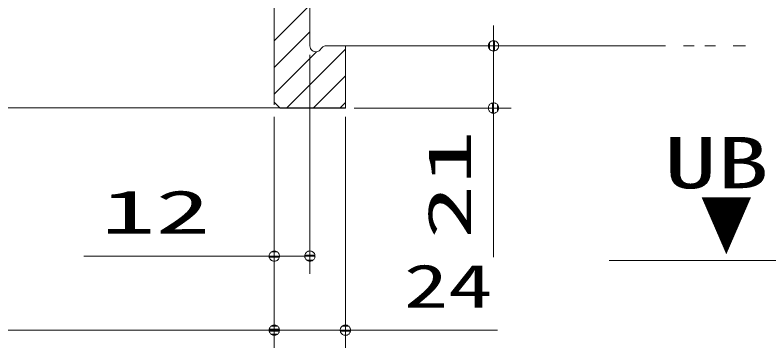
# Model space of a CAD drawing. Units: millimetres on the paper. Extents: x -305 to 305, y -152 to 152.
# Drawn here: x -3.67 to 38.71, y -11.52 to 7.2 of the extents above; entities that cross this region are included whole.
import ezdxf
from ezdxf.enums import TextEntityAlignment as Align

# ---------------------------------------------------------------- set-up
doc = ezdxf.new("R2010")
doc.units = ezdxf.units.MM
doc.linetypes.add('LONG_CHAIN', pattern=[21, 18, -1, 1, -1])
doc.linetypes.add('LONG_DOUBLE_CHAIN', pattern=[21.8, 18, -1, 0.6, -0.6, 0.6, -1])
doc.layers.add('0-3_0', color=7, linetype='Continuous', lineweight=9)
doc.layers.add('0-7_RV', color=7, linetype='Continuous', lineweight=9)
doc.styles.add('ＭＳ ゴシック', font='')
doc.styles.get('ＭＳ ゴシック').set_extended_font_data('MS Gothic')

# ---------------------------------------------------------------- blocks, each defined once
blk = doc.blocks.new('_DOTSMALL')
at = {"layer": '0-3_0'}
for p, q in [((0.0746, 0.1), (-0.0746, 0.1)), ((0.1223, -0.0248), (-0.1223, -0.0248))]:
    blk.add_line(p, q, dxfattribs=at)
for points in [[(0.125, 0), (0.124, 0.0157), (0.1211, 0.0311), (0.1162, 0.046), (0.1095, 0.0602), (0.1011, 0.0735), (0.0911, 0.0856), (0.0797, 0.0963), (0.067, 0.1055), (0.0532, 0.1131), (0.0386, 0.1189), (0.0234, 0.1228), (0.0078, 0.1248), (-0.0078, 0.1248), (-0.0234, 0.1228), (-0.0386, 0.1189), (-0.0532, 0.1131), (-0.067, 0.1055), (-0.0797, 0.0963), (-0.0911, 0.0856), (-0.1011, 0.0735), (-0.1095, 0.0602), (-0.1162, 0.046), (-0.1211, 0.0311), (-0.124, 0.0157), (-0.125, 0), (0, 0)], [(-0.125, 0), (-0.124, -0.0157), (-0.1211, -0.0311), (-0.1162, -0.046), (-0.1095, -0.0602), (-0.1011, -0.0735), (-0.0911, -0.0856), (-0.0797, -0.0963), (-0.067, -0.1055), (-0.0532, -0.1131), (-0.0386, -0.1189), (-0.0234, -0.1228), (-0.0078, -0.1248), (0.0078, -0.1248), (0.0234, -0.1228), (0.0386, -0.1189), (0.0532, -0.1131), (0.067, -0.1055), (0.0797, -0.0963), (0.0911, -0.0856), (0.1011, -0.0735), (0.1095, -0.0602), (0.1162, -0.046), (0.1211, -0.0311), (0.124, -0.0157), (0.125, 0), (0, 0)]]:
    blk.add_lwpolyline(points, close=True, dxfattribs=at)

msp = doc.modelspace()

# ---------------------------------------------------------------- linework, layer by layer
at = {"layer": '0-7_RV', "linetype": 'LONG_DOUBLE_CHAIN'}
for p, q in [((10.905, 24.897), (10.905, 2.146)), ((14.903, 5.473), (37.393, 5.473)), ((-0.32, 1.978), (-51.648, 1.978)), ((-0.32, 1.979), (14.903, 1.979))]:
    msp.add_line(p, q, dxfattribs=at)
at = {"layer": '0-7_RV'}
for p, q in [((10.905, 2.308), (10.905, 24.88)), ((12.904, 5.473), (12.904, 24.88)), ((10.893, 5.754), (12.895, 7.757)), ((23.229, 4.295), (23.229, 6.615)), ((10.893, 4.257), (12.895, 6.258)), ((10.893, 2.759), (13.274, 5.14)), ((11.611, 1.979), (14.896, 5.264)), ((14.903, 5.473), (13.814, 5.473)), ((14.903, 1.975), (14.903, 5.473)), ((15.605, 5.473), (24.229, 5.473)), ((23.229, 5.473), (23.229, 1.975)), ((12.904, 4.973), (12.904, -7.355)), ((13.109, 1.979), (14.896, 3.767)), ((11.239, 1.975), (10.905, 2.308)), ((14.607, 1.979), (14.896, 2.268)), ((11.239, 1.975), (14.903, 1.975)), ((15.403, 1.975), (24.229, 1.975)), ((23.229, 1.975), (23.229, -6.409)), ((10.905, 1.479), (10.905, -11.522)), ((10.905, 1.479), (10.905, -7.355)), ((10.905, 1.479), (10.905, -11.522)), ((14.903, 1.475), (14.903, -11.522)), ((10.905, -6.355), (0.201, -6.355)), ((12.904, -6.355), (10.905, -6.355)), ((10.905, -10.522), (-47.65, -10.522)), ((12.583, -10.522), (10.263, -10.522)), ((14.903, -10.522), (10.905, -10.522)), ((14.903, -10.522), (23.457, -10.522))]:
    msp.add_line(p, q, dxfattribs=at)
at = {"layer": '0-7_RV', "linetype": 'LONG_CHAIN'}
msp.add_line((29.723, -6.602), (80.285, -6.602), dxfattribs=at)
at = {"layer": '0-7_RV'}
for points in [[(12.905, 5.473), (12.914, 5.397), (12.939, 5.327), (12.978, 5.265), (13.03, 5.214), (13.092, 5.175), (13.162, 5.15), (13.239, 5.141)], [(13.239, 5.141), (13.289, 5.145), (13.337, 5.156), (13.383, 5.174), (13.426, 5.199), (13.464, 5.229), (13.497, 5.266), (13.525, 5.307)], [(13.814, 5.473), (13.764, 5.469), (13.716, 5.458), (13.67, 5.44), (13.627, 5.415), (13.588, 5.385), (13.554, 5.349), (13.525, 5.307)]]:
    msp.add_lwpolyline(points, dxfattribs=at)
for centre, start, end in [((12.895, 6.258), 314.9963, 134.9963), ((10.893, 5.754), 135.011, 315.011), ((12.904, 5.473), 180, 0), ((12.905, 5.473), 6.6465, 186.6465), ((13.239, 5.141), 263.4352, 83.4352), ((13.239, 5.141), 94.3238, 274.3238), ((13.274, 5.14), 315.0031, 135.0031), ((13.525, 5.307), 145.0973, 325.0973), ((13.525, 5.307), 326.2448, 146.2448), ((13.814, 5.473), 90, 270), ((13.814, 5.473), 274.3629, 94.3629), ((14.896, 5.264), 315.0045, 135.0045), ((14.903, 5.473), 270, 90), ((14.903, 5.473), 0, 180), ((14.903, 5.473), 90, 270), ((37.393, 5.473), 270, 90), ((10.893, 4.257), 134.9963, 314.9963), ((14.896, 3.767), 315.0164, 135.0164), ((10.893, 2.759), 135.0031, 315.0031), ((10.905, 2.308), 180, 0), ((10.905, 2.308), 45.1538, 225.1538), ((10.905, 2.146), 180, 0), ((14.896, 2.268), 315.0761, 135.0761), ((-0.32, 1.979), 90, 270), ((-0.32, 1.978), 270, 90), ((11.239, 1.975), 90, 270), ((11.239, 1.975), 225.1538, 45.1538), ((11.611, 1.979), 135.0045, 315.0045), ((13.109, 1.979), 135.0164, 315.0164), ((14.607, 1.979), 135.0761, 315.0761), ((14.903, 1.979), 270, 90), ((14.903, 1.975), 270, 90), ((14.903, 1.975), 180, 0), ((29.723, -6.602), 90, 270)]:
    msp.add_arc(centre, 0.0001, start, end, dxfattribs=at)

# ---------------------------------------------------------------- block references
at = {"layer": '0-7_RV', "xscale": 2.32, "yscale": 2.32}
for p, rotation in [((23.229, 5.473), 90), ((23.229, 1.975), 270), ((12.904, -6.355), 180), ((10.905, -10.522), 180)]:
    msp.add_blockref('_DOTSMALL', p, dxfattribs=dict(at, rotation=rotation))
for p in [(10.905, -6.355), (10.905, -10.522), (14.903, -10.522)]:
    msp.add_blockref('_DOTSMALL', p, dxfattribs=at)

# ---------------------------------------------------------------- texts
at = {"layer": '0-7_RV', "style": 'ＭＳ ゴシック', "width": 1.85}
msp.add_text('21', height=2.441, rotation=90, dxfattribs=at).set_placement((22.699, -5.409), align=Align.BOTTOM_LEFT)
at = {"layer": '0-7_RV', "style": 'ＭＳ ゴシック'}
for s, height, width, p in [('UBFL', 2.889, 1.5, (32.824, -3.407)), ('12', 2.441, 1.85, (1.155, -5.825)), ('▼', 2.889, 0.75, (34.841, -6.862)), ('24', 2.441, 1.5, (18.188, -9.992))]:
    msp.add_text(s, height=height, dxfattribs=dict(at, width=width)).set_placement(p, align=Align.BOTTOM_LEFT)

doc.saveas('drawing.dxf')
